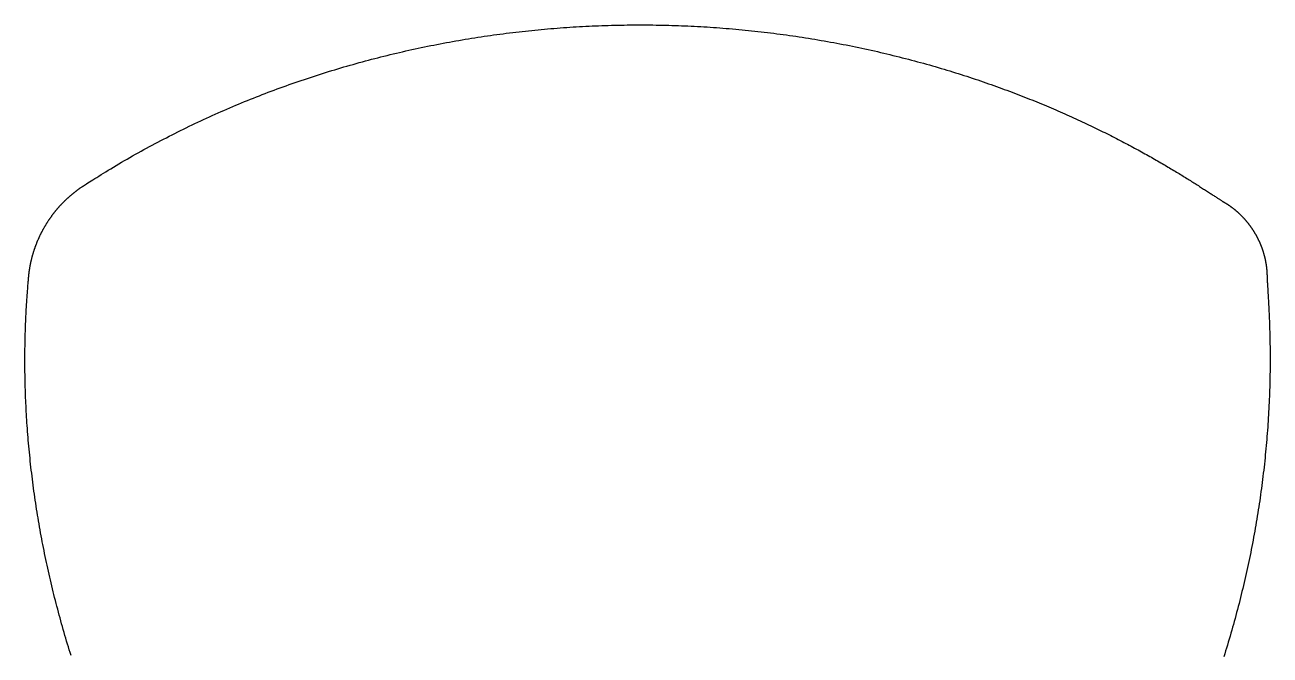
# Model space of a CAD drawing. Extents: x -3 to 136, y 0 to 121.
# Drawn here: x 78.01 to 88.65, y 46.43 to 51.82 of the extents above; entities that cross this region are included whole.
import ezdxf

# ---------------------------------------------------------------- set-up
doc = ezdxf.new("R2010")
doc.units = 0
doc.layers.get('0').update_dxf_attribs({"linetype": 'CONTINUOUS'})

msp = doc.modelspace()

# ---------------------------------------------------------------- linework, layer by layer
for points in [[(78.5097, 50.4447, 0), (78.5172, 50.4496, 0), (78.5261, 50.4554, 0), (78.5364, 50.462, 0), (78.5479, 50.4694, 0), (78.5606, 50.4775, 0), (78.5745, 50.4864, 0), (78.5895, 50.4959, 0), (78.6055, 50.506, 0), (78.6226, 50.5168, 0), (78.6405, 50.528, 0), (78.6594, 50.5398, 0), (78.6791, 50.552, 0), (78.6996, 50.5645, 0), (78.7208, 50.5775, 0), (78.7427, 50.5908, 0), (78.7652, 50.6043, 0), (78.7883, 50.6181, 0), (78.8117, 50.632, 0), (78.8352, 50.6458, 0), (78.8588, 50.6595, 0), (78.8824, 50.6732, 0), (78.906, 50.6867, 0), (78.9297, 50.7002, 0), (78.9535, 50.7136, 0), (78.9773, 50.727, 0), (79.0011, 50.7402, 0), (79.025, 50.7534, 0), (79.0489, 50.7665, 0), (79.0728, 50.7795, 0), (79.0968, 50.7924, 0), (79.1209, 50.8053, 0), (79.145, 50.8181, 0), (79.1691, 50.8307, 0), (79.1933, 50.8434, 0), (79.2175, 50.8559, 0), (79.2417, 50.8683, 0), (79.266, 50.8807, 0), (79.2904, 50.893, 0), (79.3147, 50.9052, 0), (79.3392, 50.9173, 0), (79.3636, 50.9294, 0), (79.3881, 50.9414, 0), (79.4126, 50.9532, 0), (79.4372, 50.9651, 0), (79.4618, 50.9768, 0), (79.4865, 50.9884, 0), (79.5112, 51, 0), (79.5359, 51.0115, 0), (79.5606, 51.0229, 0), (79.5854, 51.0342, 0), (79.6103, 51.0455, 0), (79.6351, 51.0566, 0), (79.66, 51.0677, 0), (79.685, 51.0787, 0), (79.71, 51.0896, 0), (79.735, 51.1005, 0), (79.76, 51.1112, 0), (79.7851, 51.1219, 0), (79.8102, 51.1325, 0), (79.8354, 51.143, 0), (79.8605, 51.1535, 0), (79.8858, 51.1638, 0), (79.911, 51.1741, 0), (79.9363, 51.1843, 0), (79.9616, 51.1944, 0), (79.9869, 51.2044, 0), (80.0123, 51.2144, 0), (80.0377, 51.2243, 0), (80.0632, 51.2341, 0), (80.0886, 51.2438, 0), (80.1142, 51.2534, 0), (80.1397, 51.263, 0), (80.1652, 51.2724, 0), (80.1908, 51.2818, 0), (80.2165, 51.2911, 0), (80.2421, 51.3004, 0), (80.2678, 51.3095, 0), (80.2935, 51.3186, 0), (80.3193, 51.3276, 0), (80.345, 51.3365, 0), (80.3708, 51.3453, 0), (80.3967, 51.354, 0), (80.4225, 51.3627, 0), (80.4484, 51.3713, 0), (80.4743, 51.3798, 0), (80.5002, 51.3882, 0), (80.5262, 51.3965, 0), (80.5522, 51.4048, 0), (80.5782, 51.413, 0), (80.6043, 51.4211, 0), (80.6303, 51.4291, 0), (80.6564, 51.437, 0), (80.6825, 51.4449, 0), (80.7087, 51.4526, 0), (80.7348, 51.4603, 0), (80.761, 51.4679, 0), (80.7872, 51.4755, 0), (80.8135, 51.4829, 0), (80.8398, 51.4903, 0), (80.866, 51.4976, 0), (80.8923, 51.5048, 0), (80.9187, 51.5119, 0), (80.945, 51.5189, 0), (80.9714, 51.5259, 0), (80.9978, 51.5328, 0), (81.0242, 51.5396, 0), (81.0507, 51.5463, 0), (81.0771, 51.5529, 0), (81.1036, 51.5595, 0), (81.1301, 51.566, 0), (81.1566, 51.5724, 0), (81.1832, 51.5787, 0), (81.2098, 51.5849, 0), (81.2363, 51.5911, 0), (81.2629, 51.5971, 0), (81.2896, 51.6031, 0), (81.3162, 51.609, 0), (81.3429, 51.6148, 0), (81.3695, 51.6206, 0), (81.3962, 51.6262, 0), (81.4229, 51.6318, 0), (81.4497, 51.6373, 0), (81.4764, 51.6427, 0), (81.5032, 51.6481, 0), (81.53, 51.6533, 0), (81.5568, 51.6585, 0), (81.5836, 51.6636, 0), (81.6104, 51.6686, 0), (81.6372, 51.6735, 0), (81.6641, 51.6784, 0), (81.691, 51.6832, 0), (81.7179, 51.6878, 0), (81.7448, 51.6925, 0), (81.7717, 51.697, 0), (81.7986, 51.7014, 0), (81.8256, 51.7058, 0), (81.8525, 51.7101, 0), (81.8795, 51.7143, 0), (81.9065, 51.7184, 0), (81.9335, 51.7224, 0), (81.9605, 51.7264, 0), (81.9875, 51.7302, 0), (82.0145, 51.734, 0), (82.0416, 51.7377, 0), (82.0686, 51.7413, 0), (82.0957, 51.7449, 0), (82.1227, 51.7483, 0), (82.1498, 51.7517, 0), (82.1769, 51.755, 0), (82.204, 51.7582, 0), (82.2311, 51.7614, 0), (82.2582, 51.7644, 0), (82.2854, 51.7674, 0), (82.3125, 51.7703, 0), (82.3396, 51.7731, 0), (82.3668, 51.7758, 0), (82.3939, 51.7785, 0), (82.4211, 51.781, 0), (82.4483, 51.7835, 0), (82.4754, 51.7859, 0), (82.5026, 51.7883, 0), (82.5298, 51.7905, 0), (82.557, 51.7926, 0), (82.5842, 51.7947, 0), (82.6114, 51.7967, 0), (82.6386, 51.7986, 0), (82.6659, 51.8005, 0), (82.6931, 51.8022, 0), (82.7203, 51.8039, 0), (82.7475, 51.8055, 0), (82.7748, 51.807, 0), (82.802, 51.8084, 0), (82.8293, 51.8097, 0), (82.8565, 51.811, 0), (82.8838, 51.8122, 0), (82.911, 51.8133, 0), (82.9383, 51.8143, 0), (82.9655, 51.8152, 0), (82.9928, 51.8161, 0), (83.0201, 51.8168, 0), (83.0473, 51.8175, 0), (83.0746, 51.8181, 0), (83.1019, 51.8187, 0), (83.1292, 51.8191, 0), (83.1564, 51.8195, 0), (83.1837, 51.8198, 0), (83.211, 51.82, 0), (83.2383, 51.8201, 0), (83.2655, 51.8201, 0), (83.2928, 51.8201, 0), (83.3201, 51.8199, 0), (83.3474, 51.8197, 0), (83.3746, 51.8195, 0), (83.4019, 51.8191, 0), (83.4292, 51.8186, 0), (83.4564, 51.8181, 0), (83.4837, 51.8175, 0), (83.511, 51.8168, 0), (83.5382, 51.816, 0), (83.5655, 51.8152, 0), (83.5927, 51.8142, 0), (83.62, 51.8132, 0), (83.6473, 51.8121, 0), (83.6745, 51.8109, 0), (83.7017, 51.8097, 0), (83.729, 51.8083, 0), (83.7562, 51.8069, 0), (83.7834, 51.8054, 0), (83.8107, 51.8038, 0), (83.8379, 51.8021, 0), (83.8651, 51.8004, 0), (83.8923, 51.7985, 0), (83.9195, 51.7966, 0), (83.9467, 51.7946, 0), (83.9739, 51.7925, 0), (84.0011, 51.7904, 0), (84.0283, 51.7881, 0), (84.0555, 51.7858, 0), (84.0826, 51.7834, 0), (84.1098, 51.7809, 0), (84.1369, 51.7784, 0), (84.1641, 51.7757, 0), (84.1912, 51.773, 0), (84.2183, 51.7702, 0), (84.2455, 51.7673, 0), (84.2726, 51.7643, 0), (84.2997, 51.7613, 0), (84.3268, 51.7581, 0), (84.3539, 51.7549, 0), (84.3809, 51.7516, 0), (84.408, 51.7483, 0), (84.4351, 51.7448, 0), (84.4621, 51.7413, 0), (84.4891, 51.7376, 0), (84.5162, 51.7339, 0), (84.5432, 51.7302, 0), (84.5702, 51.7263, 0), (84.5972, 51.7223, 0), (84.6241, 51.7183, 0), (84.6511, 51.7142, 0), (84.678, 51.71, 0), (84.705, 51.7057, 0), (84.7319, 51.7014, 0), (84.7588, 51.697, 0), (84.7857, 51.6924, 0), (84.8126, 51.6879, 0), (84.8395, 51.6832, 0), (84.8664, 51.6784, 0), (84.8932, 51.6736, 0), (84.92, 51.6687, 0), (84.9469, 51.6637, 0), (84.9737, 51.6586, 0), (85.0004, 51.6534, 0), (85.0272, 51.6482, 0), (85.054, 51.6428, 0), (85.0807, 51.6374, 0), (85.1074, 51.6319, 0), (85.1342, 51.6264, 0), (85.1608, 51.6207, 0), (85.1875, 51.615, 0), (85.2142, 51.6092, 0), (85.2408, 51.6033, 0), (85.2675, 51.5973, 0), (85.2941, 51.5913, 0), (85.3206, 51.5851, 0), (85.3472, 51.5789, 0), (85.3738, 51.5726, 0), (85.4003, 51.5662, 0), (85.4268, 51.5598, 0), (85.4533, 51.5532, 0), (85.4798, 51.5466, 0), (85.5061, 51.5399, 0), (85.5324, 51.5332, 0), (85.5585, 51.5264, 0), (85.5845, 51.5196, 0), (85.6104, 51.5127, 0), (85.6362, 51.5057, 0), (85.6618, 51.4987, 0), (85.6874, 51.4917, 0), (85.7128, 51.4846, 0), (85.7381, 51.4774, 0), (85.7633, 51.4702, 0), (85.7884, 51.463, 0), (85.8134, 51.4557, 0), (85.8383, 51.4484, 0), (85.863, 51.441, 0), (85.8877, 51.4336, 0), (85.9122, 51.4261, 0), (85.9366, 51.4186, 0), (85.9609, 51.411, 0), (85.985, 51.4034, 0), (86.0091, 51.3958, 0), (86.033, 51.3881, 0), (86.0569, 51.3804, 0), (86.0806, 51.3727, 0), (86.1042, 51.3649, 0), (86.1276, 51.3571, 0), (86.151, 51.3492, 0), (86.1742, 51.3414, 0), (86.1974, 51.3334, 0), (86.2204, 51.3255, 0), (86.2433, 51.3175, 0), (86.266, 51.3095, 0), (86.2887, 51.3015, 0), (86.3112, 51.2934, 0), (86.3337, 51.2853, 0), (86.356, 51.2772, 0), (86.3782, 51.2691, 0), (86.4002, 51.2609, 0), (86.4222, 51.2527, 0), (86.444, 51.2445, 0), (86.4658, 51.2362, 0), (86.4874, 51.228, 0), (86.5089, 51.2197, 0), (86.5302, 51.2114, 0), (86.5515, 51.2031, 0), (86.5726, 51.1948, 0), (86.5936, 51.1864, 0), (86.6145, 51.1781, 0), (86.6353, 51.1697, 0), (86.656, 51.1613, 0), (86.6765, 51.1529, 0), (86.6969, 51.1444, 0), (86.7172, 51.136, 0), (86.7374, 51.1276, 0), (86.7575, 51.1191, 0), (86.7774, 51.1107, 0), (86.7972, 51.1022, 0), (86.817, 51.0937, 0), (86.8365, 51.0852, 0), (86.856, 51.0767, 0), (86.8754, 51.0683, 0), (86.8946, 51.0598, 0), (86.9137, 51.0513, 0), (86.9327, 51.0428, 0), (86.9516, 51.0343, 0), (86.9703, 51.0258, 0), (86.9889, 51.0173, 0), (87.0075, 51.0088, 0), (87.0258, 51.0003, 0), (87.0441, 50.9918, 0), (87.0623, 50.9833, 0), (87.0803, 50.9748, 0), (87.0982, 50.9663, 0), (87.116, 50.9578, 0), (87.1336, 50.9494, 0), (87.1512, 50.9409, 0), (87.1686, 50.9325, 0), (87.1859, 50.924, 0), (87.2031, 50.9156, 0), (87.2202, 50.9072, 0), (87.2371, 50.8988, 0), (87.2539, 50.8904, 0), (87.2706, 50.8821, 0), (87.2872, 50.8737, 0), (87.3036, 50.8654, 0), (87.32, 50.857, 0), (87.3362, 50.8487, 0), (87.3522, 50.8405, 0), (87.3682, 50.8322, 0), (87.384, 50.824, 0), (87.3998, 50.8157, 0), (87.4154, 50.8075, 0), (87.4308, 50.7994, 0), (87.4462, 50.7912, 0), (87.4614, 50.7831, 0), (87.4765, 50.775, 0), (87.4915, 50.7669, 0), (87.5063, 50.7589, 0), (87.5211, 50.7509, 0), (87.5357, 50.7429, 0), (87.5502, 50.7349, 0), (87.5645, 50.727, 0), (87.5788, 50.7191, 0), (87.5929, 50.7112, 0), (87.6069, 50.7034, 0), (87.6208, 50.6956, 0), (87.6345, 50.6879, 0), (87.6481, 50.6802, 0), (87.6616, 50.6725, 0), (87.675, 50.6648, 0), (87.6882, 50.6572, 0), (87.7013, 50.6497, 0), (87.7143, 50.6422, 0), (87.7272, 50.6347, 0), (87.74, 50.6272, 0), (87.7526, 50.6199, 0), (87.7651, 50.6125, 0), (87.7775, 50.6052, 0), (87.7897, 50.5979, 0), (87.8018, 50.5907, 0), (87.8138, 50.5836, 0), (87.8257, 50.5765, 0), (87.8374, 50.5694, 0), (87.8491, 50.5624, 0), (87.8606, 50.5554, 0), (87.8719, 50.5485, 0), (87.8832, 50.5417, 0), (87.8943, 50.5349, 0), (87.9053, 50.5281, 0), (87.9161, 50.5214, 0), (87.9269, 50.5148, 0), (87.9375, 50.5082, 0), (87.948, 50.5017, 0), (87.9583, 50.4952, 0), (87.9685, 50.4888, 0), (87.9786, 50.4825, 0), (87.9886, 50.4762, 0), (87.9985, 50.47, 0), (88.0082, 50.4639, 0), (88.0178, 50.4578, 0), (88.0272, 50.4518, 0), (88.0366, 50.4458, 0), (88.0458, 50.4399, 0), (88.0549, 50.4341, 0), (88.0638, 50.4284, 0), (88.0727, 50.4227, 0), (88.0814, 50.4171, 0), (88.0899, 50.4116, 0), (88.0984, 50.4061, 0), (88.1067, 50.4007, 0), (88.1149, 50.3954, 0), (88.1229, 50.3901, 0), (88.1309, 50.385, 0), (88.1387, 50.3799, 0), (88.1463, 50.3749, 0), (88.1538, 50.37, 0), (88.1611, 50.3653, 0), (88.1681, 50.3607, 0), (88.1749, 50.3562, 0), (88.1815, 50.3519, 0), (88.1879, 50.3477, 0), (88.194, 50.3437, 0), (88.1999, 50.3398, 0), (88.2056, 50.3361, 0), (88.2109, 50.3326, 0), (88.216, 50.3293, 0), (88.2208, 50.3262, 0), (88.2254, 50.3232, 0), (88.2296, 50.3205, 0), (88.2336, 50.318, 0), (88.2372, 50.3156, 0), (88.2405, 50.3135, 0), (88.2435, 50.3116, 0), (88.2462, 50.31, 0), (88.2486, 50.3086, 0), (88.2506, 50.3074, 0)], [(78.0409, 49.6622, 0), (78.0412, 49.6659, 0), (78.0416, 49.6696, 0), (78.0419, 49.6733, 0), (78.0423, 49.677, 0), (78.0427, 49.6807, 0), (78.043, 49.6843, 0), (78.0434, 49.688, 0), (78.0438, 49.6917, 0), (78.0443, 49.6954, 0), (78.0447, 49.6991, 0), (78.0452, 49.7027, 0), (78.0456, 49.7064, 0), (78.0461, 49.7101, 0), (78.0466, 49.7138, 0), (78.0471, 49.7174, 0), (78.0476, 49.7211, 0), (78.0482, 49.7247, 0), (78.0487, 49.7284, 0), (78.0493, 49.7321, 0), (78.0498, 49.7357, 0), (78.0504, 49.7394, 0), (78.051, 49.743, 0), (78.0516, 49.7467, 0), (78.0523, 49.7503, 0), (78.0529, 49.754, 0), (78.0536, 49.7576, 0), (78.0542, 49.7613, 0), (78.0549, 49.7649, 0), (78.0556, 49.7685, 0), (78.0563, 49.7722, 0), (78.057, 49.7758, 0), (78.0578, 49.7794, 0), (78.0585, 49.7831, 0), (78.0593, 49.7867, 0), (78.06, 49.7903, 0), (78.0608, 49.7939, 0), (78.0616, 49.7975, 0), (78.0624, 49.8012, 0), (78.0633, 49.8048, 0), (78.0641, 49.8084, 0), (78.065, 49.812, 0), (78.0658, 49.8156, 0), (78.0667, 49.8192, 0), (78.0676, 49.8228, 0), (78.0685, 49.8264, 0), (78.0694, 49.8299, 0), (78.0703, 49.8335, 0), (78.0713, 49.8371, 0), (78.0722, 49.8407, 0), (78.0732, 49.8443, 0), (78.0742, 49.8478, 0), (78.0752, 49.8514, 0), (78.0762, 49.855, 0), (78.0772, 49.8585, 0), (78.0782, 49.8621, 0), (78.0793, 49.8656, 0), (78.0803, 49.8692, 0), (78.0814, 49.8727, 0), (78.0825, 49.8763, 0), (78.0836, 49.8798, 0), (78.0847, 49.8834, 0), (78.0858, 49.8869, 0), (78.0869, 49.8904, 0), (78.0881, 49.8939, 0), (78.0892, 49.8975, 0), (78.0904, 49.901, 0), (78.0916, 49.9045, 0), (78.0928, 49.908, 0), (78.094, 49.9115, 0), (78.0952, 49.915, 0), (78.0964, 49.9185, 0), (78.0977, 49.922, 0), (78.099, 49.9255, 0), (78.1002, 49.929, 0), (78.1015, 49.9324, 0), (78.1028, 49.9359, 0), (78.1041, 49.9394, 0), (78.1054, 49.9428, 0), (78.1068, 49.9463, 0), (78.1081, 49.9497, 0), (78.1095, 49.9532, 0), (78.1108, 49.9566, 0), (78.1122, 49.9601, 0), (78.1136, 49.9635, 0), (78.115, 49.9669, 0), (78.1164, 49.9704, 0), (78.1178, 49.9738, 0), (78.1193, 49.9772, 0), (78.1207, 49.9806, 0), (78.1222, 49.984, 0), (78.1237, 49.9874, 0), (78.1252, 49.9908, 0), (78.1267, 49.9942, 0), (78.1282, 49.9976, 0), (78.1297, 50.0009, 0), (78.1312, 50.0043, 0), (78.1328, 50.0077, 0), (78.1344, 50.011, 0), (78.1359, 50.0144, 0), (78.1375, 50.0177, 0), (78.1391, 50.0211, 0), (78.1407, 50.0244, 0), (78.1423, 50.0277, 0), (78.144, 50.0311, 0), (78.1456, 50.0344, 0), (78.1473, 50.0377, 0), (78.1489, 50.041, 0), (78.1506, 50.0443, 0), (78.1523, 50.0476, 0), (78.154, 50.0509, 0), (78.1557, 50.0542, 0), (78.1574, 50.0574, 0), (78.1592, 50.0607, 0), (78.1609, 50.064, 0), (78.1627, 50.0672, 0), (78.1644, 50.0705, 0), (78.1662, 50.0737, 0), (78.168, 50.077, 0), (78.1698, 50.0802, 0), (78.1716, 50.0835, 0), (78.1734, 50.0867, 0), (78.1753, 50.0899, 0), (78.1771, 50.0931, 0), (78.179, 50.0963, 0), (78.1809, 50.0995, 0), (78.1827, 50.1027, 0), (78.1846, 50.1059, 0), (78.1865, 50.1091, 0), (78.1885, 50.1122, 0), (78.1904, 50.1154, 0), (78.1923, 50.1185, 0), (78.1943, 50.1217, 0), (78.1962, 50.1248, 0), (78.1982, 50.128, 0), (78.2002, 50.1311, 0), (78.2022, 50.1342, 0), (78.2042, 50.1373, 0), (78.2062, 50.1405, 0), (78.2082, 50.1436, 0), (78.2103, 50.1467, 0), (78.2123, 50.1497, 0), (78.2144, 50.1528, 0), (78.2165, 50.1559, 0), (78.2185, 50.159, 0), (78.2206, 50.162, 0), (78.2227, 50.1651, 0), (78.2248, 50.1681, 0), (78.227, 50.1712, 0), (78.2291, 50.1742, 0), (78.2313, 50.1772, 0), (78.2334, 50.1802, 0), (78.2356, 50.1832, 0), (78.2377, 50.1862, 0), (78.2399, 50.1892, 0), (78.2421, 50.1922, 0), (78.2443, 50.1952, 0), (78.2466, 50.1981, 0), (78.2488, 50.2011, 0), (78.251, 50.204, 0), (78.2533, 50.207, 0), (78.2555, 50.2099, 0), (78.2578, 50.2129, 0), (78.2601, 50.2158, 0), (78.2624, 50.2187, 0), (78.2647, 50.2216, 0), (78.267, 50.2245, 0), (78.2693, 50.2274, 0), (78.2716, 50.2302, 0), (78.274, 50.2331, 0), (78.2763, 50.236, 0), (78.2787, 50.2388, 0), (78.281, 50.2417, 0), (78.2834, 50.2445, 0), (78.2858, 50.2473, 0), (78.2882, 50.2501, 0), (78.2906, 50.2529, 0), (78.293, 50.2557, 0), (78.2955, 50.2585, 0), (78.2979, 50.2613, 0), (78.3003, 50.2641, 0), (78.3028, 50.2668, 0), (78.3053, 50.2696, 0), (78.3077, 50.2723, 0), (78.3102, 50.2751, 0), (78.3127, 50.2778, 0), (78.3152, 50.2805, 0), (78.3178, 50.2832, 0), (78.3203, 50.2859, 0), (78.3228, 50.2886, 0), (78.3254, 50.2913, 0), (78.3279, 50.294, 0), (78.3305, 50.2967, 0), (78.333, 50.2993, 0), (78.3356, 50.302, 0), (78.3382, 50.3046, 0), (78.3408, 50.3072, 0), (78.3434, 50.3099, 0), (78.346, 50.3125, 0), (78.3487, 50.3151, 0), (78.3513, 50.3177, 0), (78.3539, 50.3202, 0), (78.3566, 50.3228, 0), (78.3593, 50.3254, 0), (78.3619, 50.3279, 0), (78.3646, 50.3305, 0), (78.3673, 50.333, 0), (78.37, 50.3355, 0), (78.3727, 50.338, 0), (78.3754, 50.3406, 0), (78.3782, 50.343, 0), (78.3809, 50.3455, 0), (78.3836, 50.348, 0), (78.3864, 50.3505, 0), (78.3892, 50.3529, 0), (78.3919, 50.3554, 0), (78.3947, 50.3578, 0), (78.3975, 50.3602, 0), (78.4003, 50.3627, 0), (78.4031, 50.3651, 0), (78.4059, 50.3675, 0), (78.4087, 50.3698, 0), (78.4116, 50.3722, 0), (78.4144, 50.3746, 0), (78.4173, 50.3769, 0), (78.4201, 50.3793, 0), (78.423, 50.3816, 0), (78.4259, 50.3839, 0), (78.4287, 50.3863, 0), (78.4316, 50.3886, 0), (78.4345, 50.3909, 0), (78.4374, 50.3931, 0), (78.4404, 50.3954, 0), (78.4433, 50.3977, 0), (78.4462, 50.3999, 0), (78.4492, 50.4022, 0), (78.4521, 50.4044, 0), (78.4551, 50.4066, 0), (78.458, 50.4088, 0), (78.461, 50.411, 0), (78.464, 50.4132, 0), (78.467, 50.4154, 0), (78.47, 50.4176, 0), (78.473, 50.4197, 0), (78.476, 50.4219, 0), (78.479, 50.424, 0), (78.4821, 50.4261, 0), (78.4851, 50.4282, 0), (78.4881, 50.4303, 0), (78.4912, 50.4324, 0), (78.4943, 50.4345, 0), (78.4973, 50.4366, 0), (78.5004, 50.4386, 0), (78.5035, 50.4407, 0), (78.5066, 50.4427, 0), (78.5097, 50.4447, 0)], [(88.2506, 50.3074, 0), (88.2532, 50.3059, 0), (88.2559, 50.3043, 0), (88.2585, 50.3028, 0), (88.2611, 50.3012, 0), (88.2637, 50.2997, 0), (88.2664, 50.2981, 0), (88.269, 50.2965, 0), (88.2716, 50.2949, 0), (88.2741, 50.2933, 0), (88.2767, 50.2916, 0), (88.2793, 50.29, 0), (88.2819, 50.2883, 0), (88.2844, 50.2867, 0), (88.287, 50.285, 0), (88.2895, 50.2833, 0), (88.2921, 50.2816, 0), (88.2946, 50.2799, 0), (88.2971, 50.2782, 0), (88.2996, 50.2765, 0), (88.3022, 50.2747, 0), (88.3047, 50.273, 0), (88.3072, 50.2712, 0), (88.3096, 50.2694, 0), (88.3121, 50.2677, 0), (88.3146, 50.2659, 0), (88.3171, 50.2641, 0), (88.3195, 50.2622, 0), (88.322, 50.2604, 0), (88.3244, 50.2586, 0), (88.3268, 50.2567, 0), (88.3293, 50.2549, 0), (88.3317, 50.253, 0), (88.3341, 50.2511, 0), (88.3365, 50.2493, 0), (88.3389, 50.2474, 0), (88.3413, 50.2454, 0), (88.3437, 50.2435, 0), (88.346, 50.2416, 0), (88.3484, 50.2397, 0), (88.3508, 50.2377, 0), (88.3531, 50.2358, 0), (88.3554, 50.2338, 0), (88.3578, 50.2318, 0), (88.3601, 50.2298, 0), (88.3624, 50.2278, 0), (88.3647, 50.2258, 0), (88.367, 50.2238, 0), (88.3693, 50.2218, 0), (88.3716, 50.2197, 0), (88.3739, 50.2177, 0), (88.3761, 50.2156, 0), (88.3784, 50.2136, 0), (88.3806, 50.2115, 0), (88.3829, 50.2094, 0), (88.3851, 50.2073, 0), (88.3873, 50.2052, 0), (88.3895, 50.2031, 0), (88.3917, 50.201, 0), (88.3939, 50.1989, 0), (88.3961, 50.1967, 0), (88.3983, 50.1946, 0), (88.4005, 50.1924, 0), (88.4026, 50.1903, 0), (88.4048, 50.1881, 0), (88.4069, 50.1859, 0), (88.4091, 50.1837, 0), (88.4112, 50.1815, 0), (88.4133, 50.1793, 0), (88.4154, 50.1771, 0), (88.4175, 50.1749, 0), (88.4196, 50.1726, 0), (88.4217, 50.1704, 0), (88.4238, 50.1681, 0), (88.4258, 50.1659, 0), (88.4279, 50.1636, 0), (88.4299, 50.1613, 0), (88.432, 50.1591, 0), (88.434, 50.1568, 0), (88.436, 50.1545, 0), (88.438, 50.1521, 0), (88.44, 50.1498, 0), (88.442, 50.1475, 0), (88.444, 50.1452, 0), (88.446, 50.1428, 0), (88.4479, 50.1405, 0), (88.4499, 50.1381, 0), (88.4518, 50.1358, 0), (88.4537, 50.1334, 0), (88.4557, 50.131, 0), (88.4576, 50.1286, 0), (88.4595, 50.1262, 0), (88.4614, 50.1238, 0), (88.4633, 50.1214, 0), (88.4651, 50.119, 0), (88.467, 50.1166, 0), (88.4688, 50.1141, 0), (88.4707, 50.1117, 0), (88.4725, 50.1092, 0), (88.4743, 50.1068, 0), (88.4762, 50.1043, 0), (88.478, 50.1019, 0), (88.4798, 50.0994, 0), (88.4815, 50.0969, 0), (88.4833, 50.0944, 0), (88.4851, 50.0919, 0), (88.4868, 50.0894, 0), (88.4886, 50.0869, 0), (88.4903, 50.0844, 0), (88.492, 50.0818, 0), (88.4938, 50.0793, 0), (88.4955, 50.0768, 0), (88.4972, 50.0742, 0), (88.4988, 50.0717, 0), (88.5005, 50.0691, 0), (88.5022, 50.0665, 0), (88.5038, 50.064, 0), (88.5055, 50.0614, 0), (88.5071, 50.0588, 0), (88.5087, 50.0562, 0), (88.5104, 50.0536, 0), (88.512, 50.051, 0), (88.5135, 50.0484, 0), (88.5151, 50.0458, 0), (88.5167, 50.0432, 0), (88.5183, 50.0405, 0), (88.5198, 50.0379, 0), (88.5213, 50.0352, 0), (88.5229, 50.0326, 0), (88.5244, 50.0299, 0), (88.5259, 50.0273, 0), (88.5274, 50.0246, 0), (88.5289, 50.0219, 0), (88.5304, 50.0193, 0), (88.5318, 50.0166, 0), (88.5333, 50.0139, 0), (88.5347, 50.0112, 0), (88.5362, 50.0085, 0), (88.5376, 50.0058, 0), (88.539, 50.0031, 0), (88.5404, 50.0003, 0), (88.5418, 49.9976, 0), (88.5432, 49.9949, 0), (88.5445, 49.9921, 0), (88.5459, 49.9894, 0), (88.5472, 49.9867, 0), (88.5486, 49.9839, 0), (88.5499, 49.9811, 0), (88.5512, 49.9784, 0), (88.5525, 49.9756, 0), (88.5538, 49.9728, 0), (88.5551, 49.9701, 0), (88.5564, 49.9673, 0), (88.5576, 49.9645, 0), (88.5589, 49.9617, 0), (88.5601, 49.9589, 0), (88.5613, 49.9561, 0), (88.5625, 49.9533, 0), (88.5637, 49.9505, 0), (88.5649, 49.9476, 0), (88.5661, 49.9448, 0), (88.5673, 49.942, 0), (88.5684, 49.9392, 0), (88.5696, 49.9363, 0), (88.5707, 49.9335, 0), (88.5718, 49.9306, 0), (88.5729, 49.9278, 0), (88.574, 49.9249, 0), (88.5751, 49.9221, 0), (88.5762, 49.9192, 0), (88.5773, 49.9163, 0), (88.5783, 49.9135, 0), (88.5794, 49.9106, 0), (88.5804, 49.9077, 0), (88.5814, 49.9048, 0), (88.5824, 49.9019, 0), (88.5834, 49.899, 0), (88.5844, 49.8961, 0), (88.5854, 49.8932, 0), (88.5863, 49.8903, 0), (88.5873, 49.8874, 0), (88.5882, 49.8845, 0), (88.5891, 49.8816, 0), (88.5901, 49.8787, 0), (88.591, 49.8757, 0), (88.5918, 49.8728, 0), (88.5927, 49.8699, 0), (88.5936, 49.867, 0), (88.5944, 49.864, 0), (88.5953, 49.8611, 0), (88.5961, 49.8581, 0), (88.5969, 49.8552, 0), (88.5977, 49.8522, 0), (88.5985, 49.8493, 0), (88.5993, 49.8463, 0), (88.6001, 49.8434, 0), (88.6008, 49.8404, 0), (88.6016, 49.8375, 0), (88.6023, 49.8345, 0), (88.603, 49.8315, 0), (88.6037, 49.8285, 0), (88.6044, 49.8256, 0), (88.6051, 49.8226, 0), (88.6058, 49.8196, 0), (88.6064, 49.8166, 0), (88.6071, 49.8136, 0), (88.6077, 49.8107, 0), (88.6083, 49.8077, 0), (88.6089, 49.8047, 0), (88.6095, 49.8017, 0), (88.6101, 49.7987, 0), (88.6107, 49.7957, 0), (88.6112, 49.7927, 0), (88.6118, 49.7897, 0), (88.6123, 49.7867, 0), (88.6128, 49.7837, 0), (88.6134, 49.7807, 0), (88.6139, 49.7776, 0), (88.6143, 49.7746, 0), (88.6148, 49.7716, 0), (88.6153, 49.7686, 0), (88.6157, 49.7656, 0), (88.6161, 49.7626, 0), (88.6166, 49.7595, 0), (88.617, 49.7565, 0), (88.6174, 49.7535, 0), (88.6177, 49.7505, 0), (88.6181, 49.7474, 0), (88.6185, 49.7444, 0), (88.6188, 49.7414, 0), (88.6191, 49.7383, 0), (88.6194, 49.7353, 0), (88.6197, 49.7323, 0), (88.62, 49.7292, 0), (88.6203, 49.7262, 0), (88.6206, 49.7231, 0), (88.6208, 49.7201, 0), (88.6211, 49.7171, 0), (88.6213, 49.714, 0), (88.6215, 49.711, 0), (88.6217, 49.7079, 0), (88.6219, 49.7049, 0), (88.6221, 49.7018, 0), (88.6222, 49.6988, 0), (88.6224, 49.6958, 0), (88.6225, 49.6927, 0), (88.6226, 49.6897, 0), (88.6227, 49.6866, 0), (88.6228, 49.6836, 0), (88.6229, 49.6805, 0), (88.623, 49.6775, 0), (88.623, 49.6744, 0), (88.6231, 49.6714, 0), (88.6231, 49.6683, 0), (88.6231, 49.6653, 0), (88.6231, 49.6622, 0)], [(78.4035, 46.4287, 0), (78.3958, 46.4533, 0), (78.3882, 46.4779, 0), (78.3806, 46.5025, 0), (78.3731, 46.5272, 0), (78.3657, 46.5519, 0), (78.3583, 46.5766, 0), (78.3511, 46.6013, 0), (78.3439, 46.626, 0), (78.3367, 46.6508, 0), (78.3297, 46.6755, 0), (78.3227, 46.7003, 0), (78.3158, 46.7251, 0), (78.309, 46.75, 0), (78.3022, 46.7748, 0), (78.2955, 46.7997, 0), (78.2889, 46.8246, 0), (78.2824, 46.8495, 0), (78.2759, 46.8744, 0), (78.2695, 46.8994, 0), (78.2632, 46.9244, 0), (78.257, 46.9493, 0), (78.2508, 46.9743, 0), (78.2447, 46.9994, 0), (78.2387, 47.0244, 0), (78.2328, 47.0495, 0), (78.2269, 47.0745, 0), (78.2211, 47.0996, 0), (78.2154, 47.1247, 0), (78.2098, 47.1498, 0), (78.2042, 47.175, 0), (78.1987, 47.2001, 0), (78.1933, 47.2253, 0), (78.188, 47.2505, 0), (78.1827, 47.2757, 0), (78.1776, 47.3009, 0), (78.1725, 47.3261, 0), (78.1674, 47.3514, 0), (78.1625, 47.3767, 0), (78.1576, 47.4019, 0), (78.1528, 47.4272, 0), (78.1481, 47.4525, 0), (78.1434, 47.4779, 0), (78.1389, 47.5032, 0), (78.1344, 47.5285, 0), (78.13, 47.5539, 0), (78.1256, 47.5793, 0), (78.1214, 47.6047, 0), (78.1172, 47.6301, 0), (78.1131, 47.6555, 0), (78.109, 47.6809, 0), (78.1051, 47.7063, 0), (78.1012, 47.7318, 0), (78.0974, 47.7572, 0), (78.0937, 47.7827, 0), (78.0901, 47.8082, 0), (78.0865, 47.8337, 0), (78.083, 47.8592, 0), (78.0796, 47.8847, 0), (78.0763, 47.9102, 0), (78.073, 47.9358, 0), (78.0699, 47.9613, 0), (78.0668, 47.9869, 0), (78.0638, 48.0125, 0), (78.0608, 48.038, 0), (78.058, 48.0636, 0), (78.0552, 48.0892, 0), (78.0525, 48.1148, 0), (78.0499, 48.1404, 0), (78.0474, 48.1661, 0), (78.0449, 48.1917, 0), (78.0425, 48.2173, 0), (78.0403, 48.243, 0), (78.038, 48.2686, 0), (78.0359, 48.294, 0), (78.0339, 48.3193, 0), (78.032, 48.3444, 0), (78.0301, 48.3694, 0), (78.0284, 48.3942, 0), (78.0267, 48.4188, 0), (78.0251, 48.4432, 0), (78.0236, 48.4675, 0), (78.0222, 48.4916, 0), (78.0209, 48.5155, 0), (78.0196, 48.5392, 0), (78.0184, 48.5628, 0), (78.0173, 48.5862, 0), (78.0163, 48.6094, 0), (78.0153, 48.6324, 0), (78.0145, 48.6553, 0), (78.0136, 48.6779, 0), (78.0129, 48.7004, 0), (78.0122, 48.7227, 0), (78.0116, 48.7448, 0), (78.0111, 48.7667, 0), (78.0106, 48.7885, 0), (78.0102, 48.81, 0), (78.0098, 48.8313, 0), (78.0095, 48.8525, 0), (78.0093, 48.8735, 0), (78.0091, 48.8942, 0), (78.009, 48.9148, 0), (78.0089, 48.9352, 0), (78.0089, 48.9553, 0), (78.0089, 48.9753, 0), (78.009, 48.995, 0), (78.0091, 49.0146, 0), (78.0093, 49.034, 0), (78.0095, 49.0531, 0), (78.0098, 49.072, 0), (78.0101, 49.0908, 0), (78.0104, 49.1093, 0), (78.0108, 49.1276, 0), (78.0112, 49.1457, 0), (78.0117, 49.1636, 0), (78.0122, 49.1813, 0), (78.0127, 49.1987, 0), (78.0133, 49.216, 0), (78.0139, 49.233, 0), (78.0145, 49.2498, 0), (78.0151, 49.2663, 0), (78.0158, 49.2827, 0), (78.0165, 49.2988, 0), (78.0172, 49.3147, 0), (78.018, 49.3304, 0), (78.0187, 49.3458, 0), (78.0195, 49.3611, 0), (78.0203, 49.3761, 0), (78.0211, 49.3908, 0), (78.022, 49.4053, 0), (78.0228, 49.4196, 0), (78.0237, 49.4337, 0), (78.0245, 49.4475, 0), (78.0254, 49.4611, 0), (78.0263, 49.4744, 0), (78.0272, 49.4875, 0), (78.0281, 49.5004, 0), (78.029, 49.513, 0), (78.0299, 49.5254, 0), (78.0308, 49.5375, 0), (78.0317, 49.5494, 0), (78.0326, 49.561, 0), (78.0334, 49.5724, 0), (78.0343, 49.5835, 0), (78.0352, 49.5944, 0), (78.0361, 49.605, 0), (78.0369, 49.6154, 0), (78.0378, 49.6255, 0), (78.0386, 49.6348, 0), (78.0393, 49.6432, 0), (78.0399, 49.6506, 0), (78.0405, 49.6569, 0), (78.0409, 49.6622, 0)], [(88.6231, 49.6622, 0), (88.6231, 49.6587, 0), (88.6233, 49.6544, 0), (88.6235, 49.6492, 0), (88.6238, 49.6433, 0), (88.6241, 49.6365, 0), (88.6246, 49.629, 0), (88.6251, 49.6206, 0), (88.6257, 49.6115, 0), (88.6263, 49.6017, 0), (88.627, 49.5911, 0), (88.6277, 49.5797, 0), (88.6285, 49.5677, 0), (88.6293, 49.5549, 0), (88.6302, 49.5415, 0), (88.631, 49.5274, 0), (88.6319, 49.5126, 0), (88.6329, 49.4971, 0), (88.6338, 49.481, 0), (88.6348, 49.4643, 0), (88.6357, 49.447, 0), (88.6367, 49.429, 0), (88.6376, 49.4104, 0), (88.6386, 49.3913, 0), (88.6395, 49.3716, 0), (88.6405, 49.3513, 0), (88.6414, 49.3305, 0), (88.6422, 49.3091, 0), (88.6431, 49.2872, 0), (88.6439, 49.2648, 0), (88.6447, 49.242, 0), (88.6454, 49.2186, 0), (88.6461, 49.1947, 0), (88.6467, 49.1704, 0), (88.6473, 49.1456, 0), (88.6478, 49.1204, 0), (88.6482, 49.0948, 0), (88.6486, 49.0687, 0), (88.6488, 49.0423, 0), (88.649, 49.0157, 0), (88.6492, 48.9891, 0), (88.6492, 48.9626, 0), (88.6491, 48.9361, 0), (88.649, 48.9096, 0), (88.6488, 48.883, 0), (88.6485, 48.8565, 0), (88.6481, 48.83, 0), (88.6476, 48.8035, 0), (88.6471, 48.7771, 0), (88.6464, 48.7506, 0), (88.6457, 48.7241, 0), (88.6449, 48.6977, 0), (88.644, 48.6712, 0), (88.643, 48.6448, 0), (88.6419, 48.6183, 0), (88.6408, 48.5919, 0), (88.6395, 48.5655, 0), (88.6382, 48.5391, 0), (88.6368, 48.5127, 0), (88.6353, 48.4863, 0), (88.6338, 48.46, 0), (88.6321, 48.4336, 0), (88.6304, 48.4072, 0), (88.6286, 48.3809, 0), (88.6267, 48.3546, 0), (88.6247, 48.3282, 0), (88.6226, 48.3019, 0), (88.6205, 48.2756, 0), (88.6182, 48.2493, 0), (88.6159, 48.223, 0), (88.6135, 48.1967, 0), (88.611, 48.1705, 0), (88.6085, 48.1442, 0), (88.6058, 48.118, 0), (88.6031, 48.0918, 0), (88.6003, 48.0655, 0), (88.5974, 48.0393, 0), (88.5944, 48.0131, 0), (88.5913, 47.9869, 0), (88.5882, 47.9607, 0), (88.585, 47.9346, 0), (88.5817, 47.9084, 0), (88.5783, 47.8823, 0), (88.5748, 47.8561, 0), (88.5713, 47.83, 0), (88.5676, 47.8039, 0), (88.5639, 47.7778, 0), (88.5601, 47.7517, 0), (88.5563, 47.7256, 0), (88.5523, 47.6996, 0), (88.5483, 47.6735, 0), (88.5441, 47.6475, 0), (88.5399, 47.6214, 0), (88.5357, 47.5954, 0), (88.5313, 47.5694, 0), (88.5268, 47.5434, 0), (88.5223, 47.5174, 0), (88.5177, 47.4915, 0), (88.513, 47.4655, 0), (88.5083, 47.4396, 0), (88.5034, 47.4137, 0), (88.4985, 47.3878, 0), (88.4935, 47.3619, 0), (88.4884, 47.336, 0), (88.4833, 47.3102, 0), (88.478, 47.2843, 0), (88.4727, 47.2585, 0), (88.4673, 47.2327, 0), (88.4618, 47.2069, 0), (88.4563, 47.1812, 0), (88.4506, 47.1554, 0), (88.4449, 47.1297, 0), (88.4391, 47.104, 0), (88.4333, 47.0783, 0), (88.4273, 47.0526, 0), (88.4213, 47.027, 0), (88.4152, 47.0014, 0), (88.409, 46.9757, 0), (88.4027, 46.9501, 0), (88.3964, 46.9246, 0), (88.39, 46.899, 0), (88.3835, 46.8735, 0), (88.3769, 46.848, 0), (88.3703, 46.8225, 0), (88.3635, 46.797, 0), (88.3567, 46.7715, 0), (88.3499, 46.7461, 0), (88.3429, 46.7207, 0), (88.3359, 46.6953, 0), (88.3288, 46.6699, 0), (88.3216, 46.6446, 0), (88.3143, 46.6193, 0), (88.307, 46.5939, 0), (88.2995, 46.5687, 0), (88.2921, 46.5434, 0), (88.2845, 46.5182, 0), (88.2768, 46.493, 0), (88.2691, 46.4678, 0), (88.2613, 46.4426, 0), (88.2534, 46.4175, 0)]]:
    msp.add_polyline3d(points)

doc.saveas('drawing.dxf')
